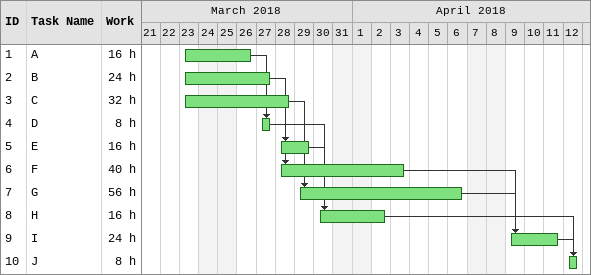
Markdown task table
| ID | Task | Start | Finish | Predecessors | Work (h) |
|---|---|---|---|---|---|
| 1 | A | 2018-03-23 | 2018-03-26 |  | 16 |
| 2 | B | 2018-03-23 | 2018-03-27 |  | 24 |
| 3 | C | 2018-03-23 | 2018-03-28 |  | 32 |
| 4 | D | 2018-03-27 | 2018-03-27 | 1 | 8 |
| 5 | E | 2018-03-28 | 2018-03-29 | 2 | 16 |
| 6 | F | 2018-03-28 | 2018-04-03 | 2 | 40 |
| 7 | G | 2018-03-29 | 2018-04-06 | 3 | 56 |
| 8 | H | 2018-03-30 | 2018-04-02 | 5, 4 | 16 |
| 9 | I | 2018-04-09 | 2018-04-11 | 7, 6 | 24 |
| 10 | J | 2018-04-12 | 2018-04-12 | 9, 8 | 8 |
